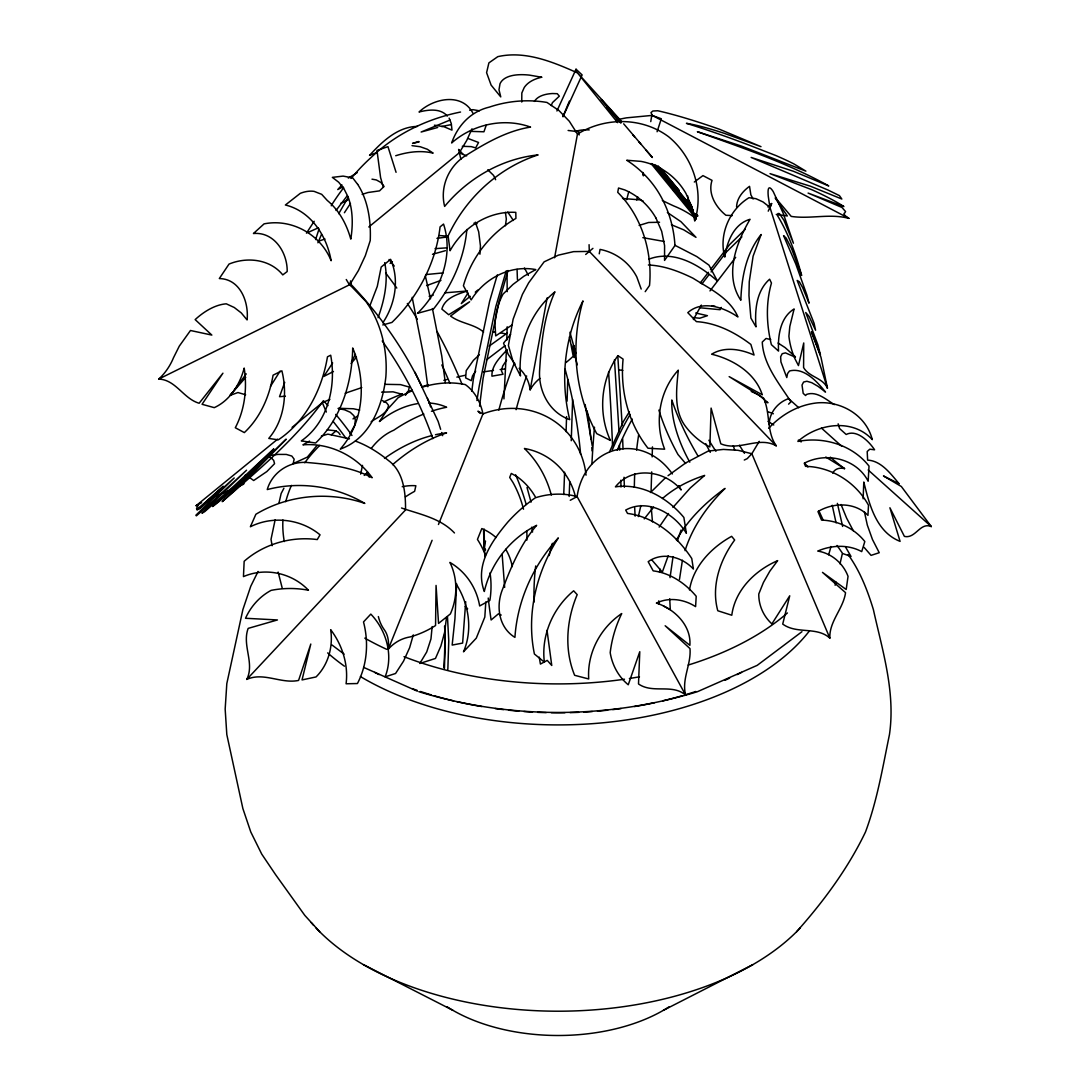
<?xml version="1.0" encoding="UTF-8"?>
<svg xmlns="http://www.w3.org/2000/svg" width="1090" height="1090" viewBox="0 0 1090 1090"><rect width="100%" height="100%" fill="white"/><g stroke="black" fill="none" stroke-linecap="round" stroke-linejoin="round"><path stroke-width="1.5" d="M689.48 589.949C693.322 566.378 711.32 547.521 731.635 536.335L734.66 540.013C719.959 559.988 711.021 586.148 717.779 610.754L731.785 615.237C735.082 589.976 755.111 570.397 777.674 560.628L769.772 571.283L763.436 582.469L758.776 593.995C758.599 605.318 763.504 616.3 771.897 623.875L789.732 595.794L782.715 624.066C796.763 634.489 816.751 626.178 829.844 638.127C829.122 621.314 843.265 608.901 845.554 592.674L822.487 572.386L846.194 589.499L848.047 576.365C843.265 563.367 831.506 553.257 817.745 551.077C831.575 545.041 848.211 544.278 861.713 551.608L864.82 541.539C854.465 528.405 838.196 520.625 821.547 520.094L817.95 511.578C833.237 502.354 854.887 502 867.94 515.352L868.498 505.256C856.141 482.489 831.561 466.888 805.565 466.343L804.243 463.223C826.07 451.669 856.508 458.522 868.171 481.221L869.016 466.084C852.462 445.006 823.808 436.3 797.907 441.45C817.963 423.315 852.639 418.165 872.286 439.638C866.264 415.481 841.385 400.766 817.255 402.878A101.942 82.336 -86.1 0 0 768.641 428.329M651.057 491.931L651.684 471.916M652.147 456.901L652.46 446.9M447.84 669.464L448.767 640.756L447.472 616.736M506.428 350.108L503.934 398.872M506.768 340.121L507.204 326.796M563.721 494.492L564.116 484.832A304.505 5.573 -88.5 0 0 564.606 472.202M444.434 668.483L445.183 642.964A304.505 170.885 -64.4 0 0 444.556 626.055M479.941 254.215L480.458 245.945L478.687 231.802L475.363 222.169M485.813 601.952L484.818 617.063L476.289 638.154L463.482 651.834C473.142 629.475 468.795 603.247 455.675 583.232M465.716 601.748L462.623 643.086L452.159 645.076L454.939 618.739L456.492 587.006A624.025 494.942 -31 0 0 456.533 583.586M432.158 626.559L430.959 638.958L426.721 651.956L419.814 663.469L435.469 658.442L440.932 645.88L444.584 632.5L446.369 618.507M466.861 229.5C464.286 258.603 451.737 286.288 433.534 308.933L417.511 313.321C440.537 290.88 453.944 255.51 443.535 224.063L440.074 226.897C435.877 263.085 417.865 297.093 391.923 322.436L382.767 324.943M769.268 424.432C769.145 412.851 777.838 402.264 788.615 398.64L798.711 407.687M617.635 122.652L576.787 72.008L621.695 121.562M471.806 391.296L473.292 379.511L489.669 301.099L497.272 274.953M479.559 406.202L483.129 378.067L499.22 301.031L508.076 270.511M679.492 579.376L682.422 560.219M736.581 207.018C736.785 198.326 742.78 191.172 749.538 186.335L750.86 194.81L753.081 198.98M505.406 225.78L506.332 219.076L505.419 212.318M659.586 572.386L660.049 569.103M670.037 577.632L673.048 556.609M360.64 474.096L362.52 465.389M650.757 121.617L651.793 115.308L661.33 118.769A635.061 247.498 -70 0 0 657.093 131.74M539.959 378.38A36.774 35.452 -58.4 0 0 530.162 389.825L547.166 297.883M554.578 257.771L577.468 134.084L569.334 121.276L559.02 110.594L546.962 102.446C527.737 99.176 507.804 100.852 489.342 107.12C470.894 111.466 457.8 125.35 451.642 142.981C472.801 124.287 503.798 117.407 530.544 127.094C507.041 130.814 486.29 142.817 466.438 155.121C449.026 165.421 439.583 186.594 444.638 206.405C467.896 178.324 501.632 158.704 538.106 154.903C498.457 167.765 465.539 198.312 448.099 235.958L450.075 250.741C462.896 227.292 488.661 210.724 515.802 212.373L515.924 218.436C490.486 232.906 471.302 257.594 463.413 285.743L471.153 299.941C484.437 278.277 510.379 264.707 535.803 269.584L523.963 276.192L512.981 284.435L503.008 294.15A66.572 63.452 82.3 0 0 495.051 325.12L495.691 335.897L512.273 324.82M599.241 253.82L600.059 249.406A56.353 54.323 -58.4 0 1 636.819 276.969L641.192 289.054M485.609 549.973L484.178 547.725L485.5 541.062M575.37 72.403L576.038 69.215L582.128 74.938L563.012 116.725M275.13 519.848L271.015 539.373L272.132 545.722M278.89 503.362L281.152 493.484L283.904 488.279M638.359 516.592L640.865 505.569M835.117 585.275L835.88 581.978M840.009 563.843L842.27 553.952M315.609 239.568L319.07 228.914M486.372 124.846L483.933 131.781L470.253 131.359M626.655 199.729L628.78 191.636M685.051 550.654C692.491 526.783 707.342 505.842 725.027 488.429C705.734 502.231 688.362 519.276 676.399 539.904M413.301 634.898L409.622 647.705L403.518 661.194L395.561 673.497L385.111 676.849C393.667 655.431 386.391 630.388 370.818 614.106L363.501 621.927C368.829 642.323 367.289 664.723 357.425 683.539L346.089 683.771C348.514 664.587 342.274 644.967 330.679 629.693C333.254 646.588 328.322 664.791 316.032 676.944L302.039 679.928L310.8 644.04L298.578 680.433C281.152 684.098 263.63 671.781 246.79 679.397C254.91 662.897 241.789 645.335 248.166 628.385L277.446 619.951L245.522 618.275C250.782 606.503 259.706 596.475 271.11 590.371C283.441 587.919 296.112 587.878 308.456 590.235C292.052 572.945 265.415 567.072 243.452 576.61L244.16 561.282C263.916 543.896 291.248 536.144 317.258 539.564L320.038 534.836C300.881 518.908 272.677 515.516 250.387 526.756L255.878 514.276C288.25 494.751 329.207 491.018 364.837 503.43C335.761 486.181 299.968 480.976 267.241 489.574C272.364 471.738 290.499 460.43 308.702 462.637C330.406 464.504 352.56 467.378 372.153 477.733C356.553 455.974 329.779 442.594 302.911 444.843L309.56 441.109M506.196 270.879L495.759 306.835L479.382 385.247A1071.77 716.675 -47.6 0 0 476.93 400.534M284.735 382.345L279.517 396.692L285.403 396.174M677.408 540.899L681.073 530.04M770.535 206.555L771.611 203.544L768.028 207.046M378.067 317.708C384.334 300.35 388.558 280.988 384.675 262.649M490.037 572.85A92.078 86.219 -49.3 0 1 489.901 600.317L479.668 605.972A69.678 65.25 -49.3 0 0 449.911 562.413A62.62 58.628 -49.3 0 1 450.388 613.915L438.548 623.412L436.055 585.425L435.564 625.537A92.078 86.219 -49.3 0 1 410.072 636.942A35.125 32.891 -49.3 0 0 388.231 649.313L432.103 540.299M438.453 524.494L482.952 413.9A76.504 53.315 -61.4 0 0 465.321 384.606A138.226 96.329 -61.4 0 0 421.994 387.25M551.227 105.58L552.453 102.623L559.32 96.165L557.29 93.699L552.426 93.536A70.237 27.836 26.4 0 0 534.427 101.411M562.985 116.507L569.361 101.166M317.899 242.77L321.523 234.404M370.082 305.214L377.29 286.384L381.187 267.05L390.615 259.311C399.717 279.939 395.084 304.505 382.822 322.803M768.232 211.147L771.611 203.544M471.984 128.838L466.711 140.474L459.272 152.804L368.802 226.979M556.922 110.989L576.038 69.215M609.542 451.805L623.439 421.435L629.42 411.679M668.211 555.791L662.325 572.087L651.766 559.865M258.071 571.46L250.782 586.202L242.879 609.623L226.815 683.594L225.167 709.086L226.815 734.578L242.879 808.562L250.782 831.983L261.723 854.083L275.566 874.63L304.791 915.368L319.683 931.732M280.089 371.104L270.47 386.378M351.484 361.839L355.449 354.427M332.654 362.929L323.798 376.445L333.445 371.499M277.637 439.161L196.132 505.678L198.475 504.765L196.568 508.417L196.895 509.82L223.355 486.249L197.345 509.711L199.892 508.649L234.227 477.951L195.873 515.229L196.377 515.829L202.168 510.747L246.572 470.199L201.963 513.199L204.675 511.646L234.05 485.908L273.808 448.889L240.536 481.603L212.577 506.537C239.051 486.549 262.2 462.106 286.207 439.161L251.94 474.232L222.197 501.659C258.017 470.485 295.376 439.256 323.403 400.698A283.795 251.913 28.4 0 1 327.981 405.603M721.28 307.421L720.04 309.71L699.725 307.734M338.704 213.681L348.296 197.154M693.404 319.588L701.347 305.091M331.251 205.778L332.981 202.863A75.687 22.182 -53.3 0 1 343.663 187.698M759.253 441.341L751.841 453.726L747.222 458.645L744.279 460.034M349.754 284.654L365.94 301.521A94.558 71.967 87.4 0 1 385.874 376.663C382.754 405.63 370 438.684 340.271 449.08C364.51 421.885 366.472 380.519 352.697 347.969C352.165 382.563 341.211 418.628 315.623 443.003L301.317 440.891C328.144 422.293 336.442 385.915 330.692 355.217L327.463 356.812C322.122 389.144 306.072 421.231 278.304 439.842L268.767 438.439C284.449 420.045 287.556 393.722 281.888 370.818L273.072 375.178C269.407 396.528 260.36 417.593 244.337 432.594L235.304 427.743C244.855 409.554 247.307 388.231 244.187 368.079C239.895 384.402 230.085 400.411 214.267 407.646L202.059 404.295L222.932 373.189L199.143 403.245C183.447 398.763 175.79 379.633 158.718 379.075L349.754 284.654L358.406 270.565L365.327 255.687L370.232 240.59A151.442 86.478 -59.2 0 0 357.67 184.346M344.399 212.727L350.462 203.462M468.06 292.924L461.315 303.592L470.199 296.303M306.454 233.165L314.179 221.284M506.578 360.15L502.667 366.117L501.468 370.886L503.021 374.252L491.931 376.173C491.44 365.314 500.419 357.07 507.204 349.672M475.69 371.091L472.529 375.873L471.262 380.669L465.648 377.903L466.22 370.614L473.414 360.354L479.396 354.754M316.727 445.796L307.38 457.092L293.156 463.604L294.15 459.163L291.834 456.056L286.316 454.435L277.896 454.407L267.009 455.974L271.151 457.8L273.685 460.389L274.571 463.672L266.832 471.561L253.684 480.513L245.55 474.668L243.669 484.178L210.847 498.307M645.198 291.67L649.531 285.457C652.597 251.845 641.846 216.419 617.73 192.331L618.534 188.011L624.774 189.933A70.237 67.703 -58.4 0 1 655.962 218.068M336.033 210.452L347.042 196.009M668.511 513.513L659.15 527.083M246.231 373.884L234.241 390.193M405.398 395.316L408.273 391.392L409.35 387.073L400.493 384.606L384.974 384.32M349.985 433.847L354.713 425.277L355.367 420.059L353.869 415.699L350.231 412.252L344.508 409.772L338.322 408.614M644.231 518.881L653.591 507.109M700.284 282.909L708.405 272.309M710.435 269.652L729.714 244.473L745.274 229.268M701.974 283.891L709.072 274.598M711.102 271.955L726.322 252.062L741.881 236.871M709.985 290.921L735.655 257.363M510.597 334.317L503.539 343.227L508.226 354.386L515.011 364.115M672.939 507.436L690.351 487.911L704.658 475.417C689.316 480.322 674.669 487.83 662.502 498.484M245.632 394.757L237.947 392.536L230.14 395.343L232.197 392.781M230.14 395.343L245.741 377.317M350.994 363.542L356.484 357.207M796.586 931.732C823.441 901.607 847.993 868.471 865.487 831.983C877.191 800.564 882.709 767.319 889.454 734.578C895.612 692.123 882.464 650.594 873.39 609.623C867.476 590.249 860.024 571.024 848.088 554.51M341.974 184.987L337.75 189.565L343.037 186.826M650.512 492.517L665.622 477.611M246.79 679.397L405.534 509.929C405.671 492.489 403.627 471.493 388.381 460.471C378.434 452.432 367.439 445.497 355.394 441.082M694.316 182.003L702.955 175.613L712.029 180.368C707.628 193.639 715.749 207.141 725.913 215.261L732.248 215.602M486.74 359.7L505.079 345.68M585.684 254.474L592.919 248.357M475.281 292.134L477.815 290.063M292.093 427.362L322.327 402.687L329.902 399.376M668.047 475.69L685.76 462.896L708.227 451.069L723.378 449.421L738.121 450.32L751.841 453.726L829.844 638.127M801.954 631.696L757.209 665.35L697.45 691.687C607.076 719.373 509.194 719.373 418.819 691.687M489.151 346.13L507.381 332.995M390.111 263.426L392.414 261.736M371.159 421.735C377.385 417.238 387.168 413.914 388.558 405.385L386.569 402.85L382.304 400.534M348.31 178.106L357.288 172.602M196.132 505.678L201.609 502.613M570.261 500.269L577.101 496.577C584.676 444.829 642.31 431.286 672.394 473.932M663.36 1010.335L752.836 964.65M340.611 203.435L347.751 200.083M426.599 285.607L440.959 280.362M307.939 232.497L318.389 227.769M577.468 134.084C605.291 116.957 642.187 117.025 668.674 136.795C692.899 156.797 704.249 190.791 694.739 221.025L691.769 206.719L685.978 193.502A70.278 67.743 -58.4 0 0 641.029 161.388L626.709 160.244A110.036 106.071 -58.4 0 1 657.175 190.314C667.816 206.8 673.838 225.971 674.955 245.536L664.546 260.415L664.587 245.632L661.684 231.312L655.962 218.068M376.949 152.559L369.565 155.366C382.031 141.755 397.768 126.604 417.456 126.426M345.189 393.218L361.771 387.604M450.047 120.036L421.135 132.026L437.69 127.476M319.288 240.931L324.984 239.037M362.166 194.388L367.998 192.508L379.552 190.859L384.075 186.417L380.901 182.466L376.35 179.945L371.99 179.169M395.725 155.734C407.728 151.919 420.754 150.148 433.139 153.131L427.307 149.248L420.222 146.741L412.006 145.651M418.574 141.509L412.579 143.389L419.214 141.891M639.149 225.412L648.632 222.483L659.545 222.265M321.373 436.123L327.858 434.133L349.454 438.834M648.768 259.229C673.429 249.515 699.399 264.843 717.384 281.057L708.977 265.142L696.783 256.572L674.628 245.127M432.498 254.311L445.429 250.673M429.106 296.235L433.193 295.172M460.539 112.038C426.858 118.837 395.425 134.043 370.586 157.955A75.687 22.182 -53.3 0 0 351.062 178.433M441.709 126.508L451.383 124.573M469.667 110.226L472.91 109.668L479.355 110.785M425.727 274.598L443.14 272.895M436.954 238.369L447.84 236.884M444.829 292.829L467.447 290.976C457.677 294.068 444.843 297.952 441.872 309.097L448.699 314.724L469.64 301.767L450.552 316.046C460.498 323.58 474.164 323.907 483.592 332.055M775.481 197.835L791.217 216.406C810.388 219.294 829.967 213.286 848.878 218.368L652.215 115.39L626.491 117.843A94.558 47.374 3.9 0 0 616.272 120.064M381.582 392.182L393.054 391.828L402.183 394.294M435.046 248.643L447.391 247.811M462.31 146.305L471.234 146.619L475.676 147.886L478.565 142.477L468.237 138.553M338.281 408.287L353.405 408.764L359.7 410.113M776.216 445.81L589.295 251.409L573.572 251.64L558.298 255.169L544.114 261.845L528.65 282.855L522.396 294.423L513.118 319.207L508.403 345.462L512.968 361.281L520.489 375.914C517.709 344.481 530.353 311.917 554.946 291.834C543.896 316.086 541.362 342.791 539.7 368.992C537.833 390.138 548.883 412.388 569.716 419.636C559.974 380.11 564.388 337.219 582.986 300.908C570.193 344.713 574.839 393.517 596.734 433.643L610.386 440.415C598.056 413.328 600.481 380.001 617.894 355.667L623.085 359.087C619.978 390.52 628.331 423.288 647.991 448.235L664.655 449.189C654.259 422.838 659.055 391.256 678.28 370.15C676.604 388.408 673.552 409.486 684.752 425.359C691.332 434.419 699.889 441.859 709.863 446.941L711.102 408.096L720.79 443.794C739.156 451.655 758.476 435.837 776.216 445.81C766.325 431.654 770.575 413.382 763.586 398.123L729.155 376.622L762.264 394.784C755.316 372.93 732.984 359.332 711.647 354.209C724.55 346.211 740.928 349.181 754.048 355.04L750.887 344.454C735.096 332.477 716.525 322.872 696.415 321.632L687.804 312.666C702.26 299.709 723.842 307.298 737.93 316.945C729.85 298.074 709.549 288.7 693.063 278.236C679.084 271.396 664.096 265.633 648.4 265.006M327.232 429.842L335.175 430.727L338.459 432.362L340.121 434.733M642.841 237.661L664.178 241.462M492.612 331.851L495.214 332M622.54 198.475L639.994 199.865L643.155 201.091M439.447 235.535L447.663 236.189M693.049 317.558L699.725 318.239L707.437 315.678L695.733 313.007M434.406 125.2L443.971 126.726L451.996 130.119L451.274 123.511L449.121 118.115M568.122 130.473L578.831 131.74L579.172 134.996M711.797 305.827L715.013 306.249M776.257 214.417L787.307 215.956L775.235 198.108M541.676 77.24L529.495 75.128A70.278 27.85 26.4 0 0 499.997 83.794L498.988 89.789L500.76 96.901L491.113 85.102L486.59 72.676L488.892 62.893L497.803 56.653C524.999 50.481 552.235 61.68 576.719 72.567M500.978 332.954L505.951 333.881M689.738 209.253L692.736 209.852M770.753 339.59L766.038 338.459L762.264 342.056C763.327 364.755 779.187 383.435 790.945 401.815A283.795 169.822 -36.3 0 0 788.588 404.158M838.142 423.819L839.6 428.574L846.181 434.474C856.863 429.038 869.207 441.614 874.575 449.788L869.793 449.189L867.19 451.519L867.626 460.13C881.32 460.729 890.98 474.205 899.168 483.796L883.472 475.949L901.335 486.494L931.282 526.579C920.042 521.797 915.709 539.005 904.4 536.403L889.903 507.763L900.081 541.376C876.156 531.934 869.329 504.547 863.798 482.025L863.13 498.784M671.399 224.744L683.73 229.854L695.992 237.347L680.923 221.665L667.366 212.468M459.272 152.804L466.67 155.87M501.223 615.073L498.348 613.888L491.113 619.992A713.555 459.231 49.8 0 1 488.225 598.042M363.665 667.393L417.361 691.183M401.515 507.994C419.909 514.344 440.428 518.104 454.462 532.956M363.447 964.65L452.909 1010.335M663.538 606.04L670.309 609.692L669.71 598.792M795.332 357.179L785.44 352.874L782.184 353.719L780.644 356.771L780.93 361.921L786.776 377.562L787.566 373.57L789.514 370.981C804.202 367.112 817.309 381.881 825.525 392.073L818.1 386.378L811.791 382.713L806.886 381.255L803.589 382.045L802.022 385.056L803.194 393.367L805.605 395.534L806.477 394.444C816.683 390.765 826.234 399.662 834.368 404.622M767.987 421.421L773.764 424.977M798.33 440.128L801.218 441.913M825.784 457.051L844.573 468.632A32.85 16.759 56.4 0 0 832.678 473.101M778.083 343.05L785.086 347.574L795.441 356.866M685.692 695.175C672.298 683.389 652.842 694.003 638.508 683.961L639.776 651.711L628.249 684.779C618.507 676.726 612.198 665.104 610.196 652.665C611.79 639.067 615.755 625.864 621.736 613.561C600.386 627.826 586.938 653.155 588.723 678.975L574.634 675.296C564.048 649.545 566.5 619.951 577.196 594.636L573.653 590.807C553.025 607.934 540.994 635.334 544.36 662.148L534.413 654.014C526.102 614.133 536.444 571.828 558.325 537.915C533.323 565.029 517.341 600.481 514.93 637.391C498.375 627.281 495.718 605.549 502.722 588.845C511.292 566.391 520.856 543.856 536.634 525.326C510.502 538.215 490.772 563.067 484.314 591.489C474.531 565.26 491.74 541.131 507.899 521.987C516.101 512.886 525.312 504.752 535.381 497.776C548.91 493.498 563.367 492.844 577.101 496.577L685.692 695.175C681.345 679.397 691.373 664.464 689.984 648.591L665.159 625.755L689.861 645.307C691.469 625.442 674.26 608.724 656.398 603.097C668.919 596.938 684.139 599.173 695.597 606.639L696.21 596.284C685.337 583.286 670.282 573.013 653.183 570.86L648.182 561.704C662.366 551.417 682.245 556.84 693.404 569.048L691.755 558.502C677.163 536.253 654.708 516.864 627.527 513.431L625.701 510.079C647.964 497.926 674.465 513.54 686.359 533.283L683.88 517.464C667.407 497.626 641.874 483.034 615.428 486.835C632.186 465.662 665.159 470.362 681.155 489.955L678.77 485.595M331.946 644.953L344.14 654.136M769.922 207.345L763.054 201.963L755.983 198.707L749.007 197.699C729.414 209.648 718.555 234.732 724.782 257.104C726.88 241.844 733.815 223.941 750.043 219.281C736.281 242.866 723.992 275.048 740.846 300.281C741.554 277.187 746.309 252.907 761.133 234.5L753.108 256.164L749.252 281.765L748.966 295.567L750.887 318.062L755.997 326.864C754.648 310.296 756.365 290.894 769.622 279.217L771.461 283.059C765.725 303.088 766.393 324.561 771.393 344.672L778.533 351.075C777.81 336.006 780.058 317.599 794.106 308.961L789.814 326.482L788.901 336.211A41.733 22.154 75.9 0 0 795.019 358.896L798.452 365.586L803.739 342.969L803.589 367.548C809.202 377.344 822.773 377.59 827.446 388.149L820.988 357.329L811.45 331.728L820.429 354.986L817.963 345.026L805.755 312.53L809.053 316.386L815.579 330.243L814.067 323.267L797.172 280.443L799.27 281.683L802.608 287.488L809.025 303.17L806.941 295.172L795.809 264.039L783.574 235.672L786.176 238.111L791.599 248.684L801.627 275.47C796.068 254.665 788.642 233.928 777.415 215.466L778.097 213.49L779.459 213.64L783.914 220.248L793.438 243.22L783.083 212.931L773.26 191.663A75.687 7.766 72.9 0 0 768.259 196.2L769.922 207.345L827.446 388.149M694.861 216.202L696.115 217.169L694.766 214.853M821.438 428.07L841.644 446.192M868.158 469.967L931.282 526.579M465.226 606.531L467.665 608.833M487.789 169.781L493.579 175.422L495.623 179.714M519.085 368.284C525.298 373.775 529.127 381.65 530.149 389.825M652.651 164.127L692.75 210.125M620.087 120.459L601.23 99.585L621.055 122.175M620.878 123.143L606.898 107.311L619.12 121.303M632.704 134.792L634.707 137.081M656.194 165.408L692.177 207.332L658.074 166.511M623.671 123.824L652.379 157.519L646.097 150.216M447.336 116.071C440.442 107.992 428.22 109.695 419.037 111.998C433.479 98.291 461.806 92.309 472.856 113.033M638.822 141.809L640.893 144.193M652.678 164.277L677.353 192.957A66.572 1.826 49.2 0 1 693.117 212.114L696.633 216.569L672.925 189.129L693.676 213.572M864.084 547.344L871.06 555.369L879.235 552.712L872.477 539.523L867.313 525.08L864.425 511.81M658.06 165.912L679.302 190.75L661.017 168.405M654.899 164.59L693.158 209.825M695.774 213.695L697.791 216.065L697.123 214.621M685.624 463.482L677.98 454.503A138.226 70.537 56.4 0 1 658.878 410.113M804.788 463.264L807.908 467.01M651.03 163.5L696.251 218.845A36.774 14.579 26.4 0 0 673.961 206.037A96.206 38.123 26.4 0 1 662.339 200.437M692.259 207.631L688.022 199.852L687.654 195.859M333.063 421.312L338.213 427.88A278.863 247.539 28.4 0 1 346.021 438.357M696.251 218.845L694.63 216.678M357.656 184.374L352.71 177.874L343.091 176.103L332.355 177.37L338.663 182.207L343.868 188.625L347.887 196.5A101.901 58.192 -59.2 0 1 350.789 239.146A179.673 102.596 -59.2 0 0 327.3 200.478L321.686 194.333L314.124 191.377A51.911 29.648 -59.2 0 0 300.295 193.339L285.389 205.002C311.004 211.188 326.85 236.026 331.115 260.728C320.787 234.554 291.766 218.259 264.08 223.872L253.452 233.519C274.285 231.598 287.556 252.757 287.188 271.546L282.773 274.898C269.993 259.066 247.008 256.627 229.023 264.08L219.308 278.563C240.181 278.863 248.956 302.012 247.089 319.915L241.244 312.898L234.268 307.503L226.298 303.824A63.588 36.311 -59.2 0 0 195.151 319.602L211.841 335.08L190.478 330.502L179.291 346.143L173.501 357.724A35.452 20.247 -59.2 0 1 168.214 367.848A34.635 19.784 -59.2 0 1 158.718 379.075M385.628 272.882L391.8 281.179A464.762 407.183 34.6 0 1 396.787 288.06M837.066 545.477L842.665 553.529L851.031 556.486L845.568 547.057M346.252 279.503L349.699 285.253M853.32 530.775L846.63 518.145L841.044 504.493M823.032 519.807L818.849 510.733M414.949 372.167L438.139 421.394L440.646 429.324M652.215 115.39L651.003 112.583L652.869 111.017L657.733 110.758A151.442 19.743 22.4 0 1 719.659 129.329L760.997 146.66L723.992 133.225A101.901 13.284 22.4 0 0 686.441 123.334A179.673 23.421 22.4 0 1 750.043 145.488L775.862 155.543A51.911 6.772 22.4 0 1 793.915 163.922L805.878 171.144L741.268 146.033L697.382 131.699C741.881 147.681 787.402 162.928 828.781 185.954L793.479 171.293L751.16 157.437L828.25 190.151L839.436 195.628L841.834 199.034L810.347 186.186L770.044 173.651L812.118 189.837A63.588 8.284 22.4 0 1 843.892 206.555L808.099 193.08L841.971 207.454L845.568 211.583L844.668 213.054A35.452 4.619 22.4 0 0 844.219 214.485A34.635 4.51 22.4 0 0 848.878 218.368M322.327 402.687L326.346 412.034M282.201 588.041L278.141 572.087M396.065 172.315L387.945 146.632L376.99 150.488L380.587 177.588L383.394 187.344M441.641 432.498L442.649 435.673M460.866 159.317L458.631 149.412A713.555 592.306 -10.6 0 1 463.209 154.508M569.934 332.232L575.82 353.487M527.015 487.489L531.048 502.163M643.672 175.544L642.814 172.438L643.25 175.749M836.071 522.819L832.229 505.269M425.345 275.906L430.523 298.755M837.379 503.362L842.638 526.443M432.444 308.565L441.763 355.98L445.292 382.576M412.183 297.338L423.819 356.58L427.825 386.746M569.471 336.851L573.217 356.226A96.206 92.732 -58.4 0 1 565.928 362.575M521.756 102.038L521.824 92.991L524.208 87.582A110.036 43.6 26.4 0 1 541.662 77.24M585.139 404.513L592.252 445.933M547.03 630.333L551.758 665.472L547.235 660.377L540.408 664.069A472.978 152.246 61.6 0 1 539.278 657.161M430.046 403.491L430.482 406.843M350.49 280.907L351.075 285.675M502.149 554.36L504.656 587.387M651.221 507.191L652.474 521.878M617.785 355.776L622.172 425.604M614.46 359.768L619.038 431.708M622.649 438.929L623.017 448.93M624.025 477.256L624.393 487.257M619.515 445.102L619.706 450.129M620.782 480.268L621.028 486.971M483.551 529.835L484.178 547.725M517.069 269.366L517.423 279.503M589.077 244.691L589.295 251.409M658.755 600.849L658.81 604.214M507.027 271.287L507.191 291.67M800.319 927.863A275.334 158.963 0 0 1 558.135 1011.207A275.334 158.963 0 0 1 315.95 927.863M313.552 925.247A275.334 158.963 0 0 1 311.222 922.59M809.448 630.892A275.334 158.963 0 0 1 360.409 676.563M344.454 666.194A275.334 158.963 0 0 1 327.654 652.896M741.568 672.367A275.334 158.963 0 0 1 737.153 674.587M729.605 678.184A275.334 158.963 0 0 1 724.973 680.269M695.802 691.482A275.334 158.963 0 0 1 685.079 694.875M681.958 695.802A275.334 158.963 0 0 1 662.679 700.87M654.463 702.737A275.334 158.963 0 0 1 634.434 706.552M621.137 708.554A275.334 158.963 0 0 1 612.771 709.617M607.702 710.176A275.334 158.963 0 0 1 597.497 711.143M592.361 711.538A275.334 158.963 0 0 1 583.79 712.083M578.64 712.342A275.334 158.963 0 0 1 570.07 712.628M564.947 712.724A275.334 158.963 0 0 1 551.322 712.724M546.199 712.628A275.334 158.963 0 0 1 537.629 712.342M532.479 712.083A275.334 158.963 0 0 1 523.909 711.538M518.772 711.143A275.334 158.963 0 0 1 508.567 710.176M503.498 709.617A275.334 158.963 0 0 1 495.132 708.554M481.834 706.552A275.334 158.963 0 0 1 456.86 701.633M453.59 700.87A275.334 158.963 0 0 1 434.324 695.802M431.19 694.875A275.334 158.963 0 0 1 420.468 691.482M417.143 690.351A275.334 158.963 0 0 1 412.183 688.607M379.116 674.587A275.334 158.963 0 0 1 374.715 672.367M830.921 546.512A275.334 158.963 0 0 1 828.591 554.769M787.416 612.962A275.334 158.963 0 0 1 688.185 665.063M639.462 676.808A275.334 158.963 0 0 1 629.393 678.484M624.461 679.22A275.334 158.963 0 0 1 404.008 656.67M386.664 649.313A275.334 158.963 0 0 1 364.809 638.127M284.299 541.539A275.334 158.963 0 0 1 282.923 519.985M285.757 501.7A275.334 158.963 0 0 1 291.452 485.391M304.75 462.732A275.334 158.963 0 0 1 319.683 445.456M331.305 434.828A275.334 158.963 0 0 1 336.388 430.7M352.983 418.914A275.334 158.963 0 0 1 357.411 416.135M383.612 401.992A275.334 158.963 0 0 1 402.401 393.844M407.265 391.964A275.334 158.963 0 0 1 412.183 390.152M421.98 386.773A275.334 158.963 0 0 1 428.084 384.825M443.848 380.315A275.334 158.963 0 0 1 447.077 379.483M456.86 377.113A275.334 158.963 0 0 1 465.13 375.314M483.51 371.922A275.334 158.963 0 0 1 493.47 370.423M500.147 369.537A275.334 158.963 0 0 1 505.188 368.938M619.474 369.973A275.334 158.963 0 0 1 622.799 370.423M669.274 1006.724A148.812 85.906 0 0 1 447.009 1006.724M767.605 411.775A62.62 11.213 39 0 1 773.382 413.778M765.125 402.156A69.678 12.467 39 0 1 768.028 402.714L759.049 395.166A92.078 16.486 39 0 0 751.255 391.487M844.573 468.632A35.125 6.281 39 0 1 830.348 457.173M697.777 455.634A165.857 84.638 56.4 0 1 671.808 399.976A92.623 47.265 56.4 0 0 689.807 462.187M744.497 453.331A111.616 56.953 56.4 0 1 739.47 445.265M710.271 452.336A156.17 79.693 56.4 0 1 705.748 443.671M734.728 450.197A78.276 39.949 56.4 0 1 733.311 445.715M715.939 451.287A159.358 81.314 56.4 0 1 708.909 440.251M575.125 131.618A56.353 22.331 26.4 0 1 589.227 129.914M473.932 223.178A101.942 49.445 1 0 1 477.107 223.682M534.032 602.116A472.978 152.246 61.6 0 1 535.708 565.942M549.197 555.546A464.762 149.602 61.6 0 1 552.357 543.324M444.666 633.917A309.887 173.91 -64.4 0 1 443.821 667.53M484.859 556.527A713.555 459.231 49.8 0 1 484.246 529.127M498.839 410.14A713.555 459.231 49.8 0 1 514.466 362.806M516.101 409.677A701.156 451.246 49.8 0 1 526.634 375.941M382.222 340.979A624.025 494.942 -31 0 1 432.853 438.616M349.727 283.073A635.061 503.689 -31 0 1 421.707 386.01M427.457 398.354A635.061 503.689 -31 0 1 430.182 404.608M367.058 472.842A278.863 247.539 28.4 0 1 369.224 477.134M335.72 414.404A283.795 251.913 28.4 0 1 351.975 435.482M617.294 450.238A400.657 319.097 -5.5 0 1 632.309 419.078M612.28 449.884A407.742 324.738 -5.5 0 1 630.197 414.377M575.316 496.25A71.708 67.144 -49.3 0 0 524.44 448.467A112.338 105.199 -49.3 0 1 551.308 495.064M505.733 549.292A57.47 53.805 -49.3 0 1 512.286 566.636M496.018 537.52A57.47 53.805 -49.3 0 0 481.821 528.568L477.447 539.427A92.078 86.219 -49.3 0 1 485.5 555.369M523.513 509.221A120.581 112.91 -49.3 0 0 512.981 482.489L509.684 477.42L511.292 473.442L516.81 476.48A71.708 67.144 -49.3 0 1 535.245 496.713M526.756 530.735A120.581 112.91 -49.3 0 1 526.892 540.095M586.038 475.185A82.418 77.172 -49.3 0 0 482.952 413.9L477.951 411.189A407.742 242.757 -61.6 0 1 480.172 413.464M388.231 649.313A32.85 22.904 -61.4 0 0 384.062 629.42A55.099 38.409 -61.4 0 1 378.366 616.572M371.336 448.358A49.868 34.757 -61.4 0 1 393.776 430.209A165.857 115.595 -61.4 0 1 423.819 414.036M417.388 403.681A92.623 64.555 -61.4 0 0 379.402 421.517L388.026 408.764L398.15 397.687A138.226 96.329 -61.4 0 1 412.129 390.82M428.752 403.028A92.623 64.555 -61.4 0 1 446.614 407.251A165.857 115.595 -61.4 0 0 431.436 411.257M405.398 496.89A111.616 77.785 -61.4 0 1 414.622 491.331L415.862 485.745A78.276 54.554 -61.4 0 0 402.224 486.726M364.224 475.431A156.17 108.837 -61.4 0 1 367.671 472.174M384.498 458.413A156.17 108.837 -61.4 0 1 432.294 435.469M435.482 434.719A156.17 108.837 -61.4 0 1 446.573 432.907A159.358 111.057 -61.4 0 0 392.618 464.667M407.36 303.456A464.762 407.183 34.6 0 1 417.293 319.166M441.818 364.959A464.762 407.183 34.6 0 1 449.884 383.19M389.089 259.474A472.978 414.377 34.6 0 1 394.267 266.096M437.063 331.496A472.978 414.377 34.6 0 1 461.983 384.171M567.767 379.456A304.505 5.573 -88.5 0 1 567.086 401.161M566.582 416.557A304.505 5.573 -88.5 0 1 566.078 431.626M574.239 345.843A309.887 5.682 -88.5 0 1 573.899 357.411M572.618 399.512A309.887 5.682 -88.5 0 1 571.242 440.728M569.729 481.807A309.887 5.682 -88.5 0 1 569.157 496.454M565.111 369.251A701.156 582.019 -10.6 0 1 580.629 454.298M524.454 267.99A701.156 582.019 -10.6 0 1 528.35 275.402M587.156 410.807A713.555 592.306 -10.6 0 1 590.971 439.147M591.788 447.513A713.555 592.306 -10.6 0 1 592.074 450.879M507.776 212.073A713.555 592.306 -10.6 0 1 513.322 220.48M571.719 345.353A713.555 592.306 -10.6 0 1 577.291 364.796M591.924 463.822A635.061 247.498 -70 0 1 594.486 427.144M636.737 200.001A635.061 247.498 -70 0 1 637.636 196.745M635.143 516.142A573.776 440.142 23.8 0 1 634.693 507.79M634.339 487.257A573.776 440.142 23.8 0 1 634.734 473.646M636.601 450.102A573.776 440.142 23.8 0 1 638.617 435.114M608.574 372.14A1071.77 240.972 -82.3 0 1 612.498 445.415M515.611 474.818A400.657 238.547 -61.6 0 1 526.197 504.466M531.648 527.219A400.657 238.547 -61.6 0 1 532.56 532.07"/></g></svg>
